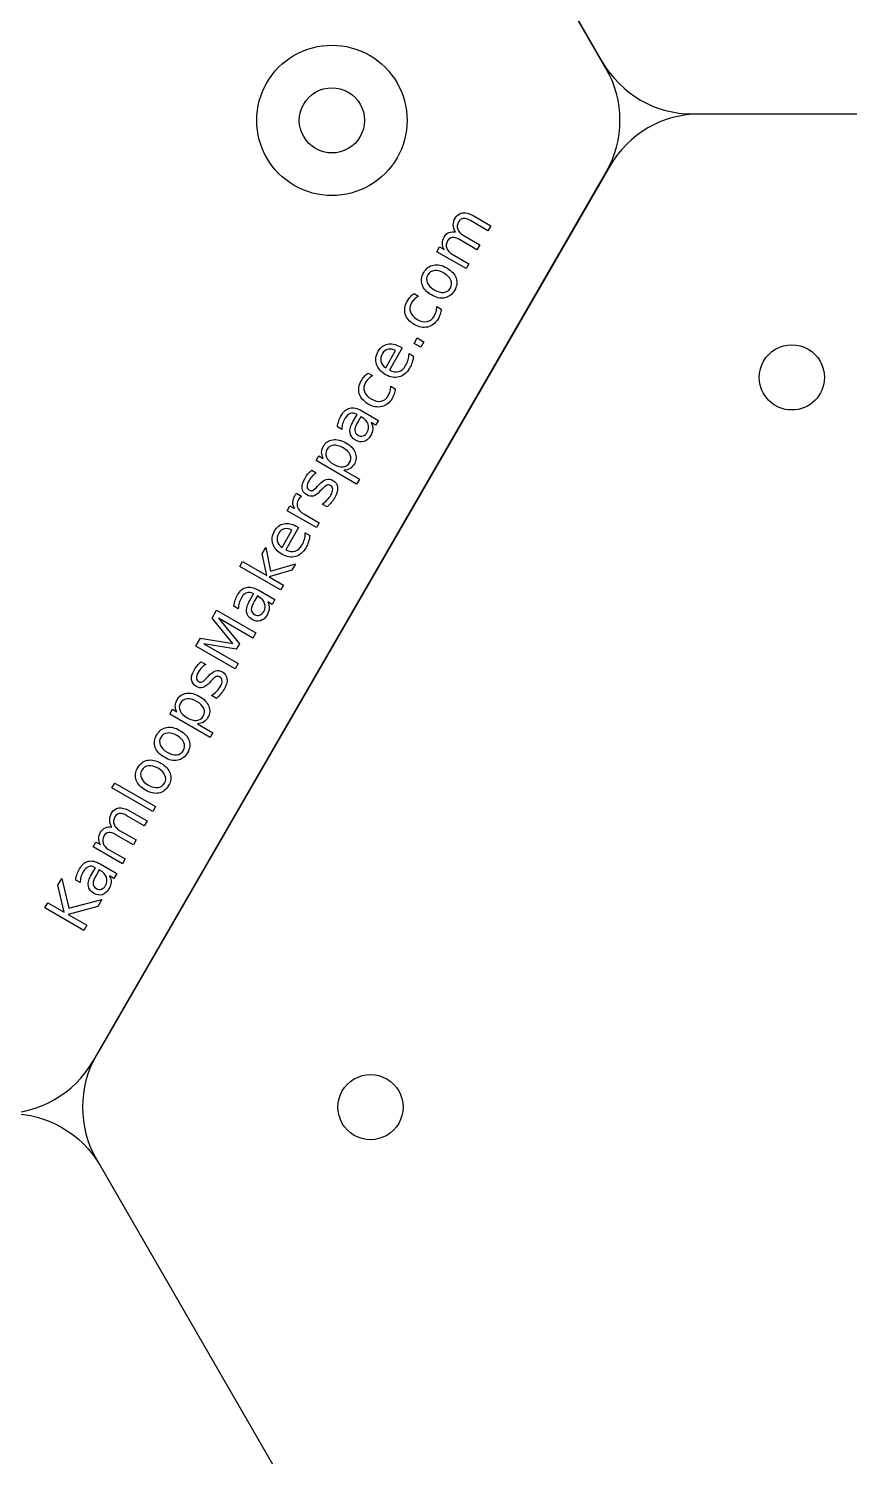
# Model space of a CAD drawing. Extents: x 5 to 967, y 5 to 440.
# Drawn here: x 819.6 to 851.1, y 247.8 to 302.6 of the extents above; entities that cross this region are included whole.
import ezdxf

# ---------------------------------------------------------------- set-up
doc = ezdxf.new("R2010")
doc.units = 0
doc.layers.get('0').update_dxf_attribs({"linetype": 'CONTINUOUS'})

msp = doc.modelspace()

# ---------------------------------------------------------------- linework, layer by layer
at = {"color": 7}
for p, q in [((821.969094, 335.436554), (841.659693, 301.331439)), ((845.123793, 299.331439), (884.504991, 299.331439)), ((857.096873, 299.330617), (845.406273, 299.330617)), ((830.035768, 299.08665), (830.035768, 299.08665)), ((822.110464, 262.981532), (841.801063, 297.08665)), ((841.942173, 297.330617), (822.251574, 263.225497)), ((847.681873, 289.224097), (847.681873, 289.224097)), ((831.516864, 261.225499), (831.516864, 261.225499)), ((822.251574, 259.225498), (841.942173, 225.120382)), ((822.391944, 258.981939), (842.082543, 224.876819))]:
    msp.add_line(p, q, dxfattribs=at)
at = {"color": 5}
msp.add_line((828.401152, 299.08665), (828.401152, 299.08665), dxfattribs=at)
at = {"color": 3}
for p, q in [((836.700142, 295.431931), (837.37944, 295.039738)), ((836.031413, 294.805078), (836.031417, 294.805098)), ((837.272109, 294.853834), (836.598839, 295.242547)), ((837.37944, 295.039738), (837.272109, 294.853834)), ((835.30539, 294.046526), (835.412721, 294.232429)), ((835.412721, 294.232429), (835.58757, 294.13148)), ((836.851483, 294.125289), (836.178213, 294.514002)), ((836.322724, 294.67844), (836.958815, 294.311193)), ((836.958815, 294.311193), (836.851483, 294.125289)), ((836.430854, 293.396738), (835.30539, 294.046526)), ((835.902095, 293.949889), (836.538186, 293.582642)), ((834.807745, 293.24725), (834.807745, 293.24725)), ((834.96451, 293.156742), (834.96451, 293.156742)), ((836.538186, 293.582642), (836.430854, 293.396738)), ((834.439445, 292.446975), (834.439485, 292.446952)), ((834.439485, 292.446952), (834.612327, 292.347162)), ((835.307713, 291.945681), (835.478541, 291.847053)), ((833.891681, 290.405107), (833.891687, 290.405104)), ((833.891687, 290.405104), (833.982128, 290.352887)), ((834.435697, 290.530479), (834.558115, 290.742513)), ((834.690938, 290.383116), (834.435697, 290.530479)), ((834.558115, 290.742513), (834.813356, 290.59515)), ((834.813356, 290.59515), (834.690938, 290.383116)), ((833.351114, 289.591739), (833.730697, 290.251522)), ((833.982128, 290.352887), (833.491304, 289.502755)), ((834.243578, 290.144322), (834.418427, 290.043373)), ((832.675732, 289.392135), (832.675773, 289.392112)), ((832.675773, 289.392112), (832.848614, 289.292322)), ((833.544, 288.890841), (833.714828, 288.792213)), ((832.103091, 287.541494), (832.252773, 287.80075)), ((832.252773, 287.80075), (832.234655, 287.81121)), ((832.397482, 287.717202), (832.291284, 287.533328)), ((832.438665, 287.693425), (832.397482, 287.717202)), ((832.427832, 287.946209), (833.06995, 287.575482)), ((832.427866, 287.946189), (832.427832, 287.946209)), ((831.665304, 287.228834), (831.494475, 287.327462)), ((832.9632, 287.390585), (832.792372, 287.489213)), ((833.06995, 287.575482), (832.9632, 287.390585)), ((830.67798, 286.031616), (830.785311, 286.21752)), ((832.231521, 285.134679), (830.67798, 286.031616)), ((830.785311, 286.21752), (830.956139, 286.118892)), ((831.71223, 286.521105), (831.71223, 286.521105)), ((830.509822, 285.663781), (830.684671, 285.562832)), ((830.50983, 285.663769), (830.509822, 285.663781)), ((831.741938, 285.665211), (831.741955, 285.665201)), ((831.741955, 285.665201), (832.338853, 285.320582)), ((830.732724, 285.047375), (830.783367, 285.102549)), ((830.880125, 284.9127), (830.827925, 284.85709)), ((832.338853, 285.320582), (832.231521, 285.134679)), ((829.931478, 284.778446), (830.122126, 284.669702)), ((831.099168, 284.257002), (830.908237, 284.367236)), ((829.568729, 284.110271), (829.67606, 284.296175)), ((830.694194, 283.460484), (829.568729, 284.110271)), ((829.67606, 284.296175), (829.850909, 284.195226)), ((830.208642, 283.988689), (830.801525, 283.646387)), ((829.373481, 282.702277), (829.753065, 283.36206)), ((830.004496, 283.463425), (829.513675, 282.613299)), ((829.914049, 283.515645), (829.914055, 283.515642)), ((829.914055, 283.515642), (830.004496, 283.463425)), ((830.265949, 283.254866), (830.440798, 283.153917)), ((830.801525, 283.646387), (830.694194, 283.460484)), ((828.616063, 282.460271), (828.752401, 282.696417)), ((828.752401, 282.696417), (828.934336, 281.795513)), ((827.752089, 281.975645), (827.85942, 282.161549)), ((827.85942, 282.161549), (828.782905, 281.628375)), ((828.782905, 281.628375), (828.616063, 282.460271)), ((829.315685, 281.072903), (827.752089, 281.975645)), ((829.75313, 281.830581), (828.873346, 281.576159)), ((828.934336, 281.795513), (829.892371, 282.071753)), ((829.892371, 282.071753), (829.75313, 281.830581)), ((828.457163, 281.068809), (829.099282, 280.698082)), ((828.457197, 281.068789), (828.457163, 281.068809)), ((828.873346, 281.576159), (829.423016, 281.258807)), ((829.423016, 281.258807), (829.315685, 281.072903)), ((828.132423, 280.664093), (828.282104, 280.92335)), ((828.282104, 280.92335), (828.263986, 280.93381)), ((828.426814, 280.839802), (828.320616, 280.655928)), ((828.467996, 280.816025), (828.426814, 280.839802)), ((828.992531, 280.513184), (828.821703, 280.611812)), ((829.099282, 280.698082), (828.992531, 280.513184)), ((826.687553, 279.985606), (826.862183, 280.288076)), ((827.486303, 279.011288), (826.687553, 279.985606)), ((826.862183, 280.288076), (828.362469, 279.421885)), ((828.248177, 279.223926), (826.930776, 279.984528)), ((826.930776, 279.984528), (827.73641, 279.003551)), ((827.694635, 280.351434), (827.523807, 280.450061)), ((828.362469, 279.421885), (828.248177, 279.223926)), ((826.069675, 278.915411), (826.244306, 279.21788)), ((827.569961, 278.04922), (826.069675, 278.915411)), ((826.244306, 279.21788), (827.486303, 279.011288)), ((827.618638, 278.799564), (826.36627, 279.006776)), ((826.36627, 279.006776), (827.683672, 278.246173)), ((827.73641, 279.003551), (827.618638, 278.799564)), ((826.267635, 278.316097), (826.442483, 278.215148)), ((826.267643, 278.316084), (826.267635, 278.316097)), ((827.683672, 278.246173), (827.569961, 278.04922)), ((826.490536, 277.699691), (826.54118, 277.754865)), ((826.637937, 277.565016), (826.585738, 277.509406)), ((826.096205, 276.793864), (826.096205, 276.793864)), ((826.856977, 276.909312), (826.666047, 277.019546)), ((825.061955, 276.304376), (825.169286, 276.490279)), ((826.615496, 275.407438), (825.061955, 276.304376)), ((825.169286, 276.490279), (825.340114, 276.391652)), ((826.125913, 275.937971), (826.12593, 275.937961)), ((826.12593, 275.937961), (826.722828, 275.593342)), ((826.722828, 275.593342), (826.615496, 275.407438)), ((824.5643, 275.505083), (824.5643, 275.505083)), ((824.721066, 275.414575), (824.721066, 275.414575)), ((823.837932, 274.246976), (823.837932, 274.246976)), ((823.994697, 274.156468), (823.994697, 274.156468)), ((822.845609, 273.477373), (822.952359, 273.66227)), ((824.409205, 272.57463), (822.845609, 273.477373)), ((822.952359, 273.66227), (824.515955, 272.759527)), ((824.088372, 272.018932), (823.415102, 272.407645)), ((823.516406, 272.597029), (824.195704, 272.204836)), ((824.515955, 272.759527), (824.409205, 272.57463)), ((822.847676, 271.970176), (822.84768, 271.970197)), ((823.138988, 271.843538), (823.775078, 271.476291)), ((824.195704, 272.204836), (824.088372, 272.018932)), ((822.121653, 271.211624), (822.228985, 271.397528)), ((823.247118, 270.561837), (822.121653, 271.211624)), ((822.228985, 271.397528), (822.403834, 271.296579)), ((823.667747, 271.290387), (822.994477, 271.6791)), ((823.775078, 271.476291), (823.667747, 271.290387)), ((822.718359, 271.114987), (823.354449, 270.74774)), ((823.354449, 270.74774), (823.247118, 270.561837)), ((822.063866, 270.153044), (822.213547, 270.412301)), ((822.213547, 270.412301), (822.195429, 270.422761)), ((822.358257, 270.328753), (822.252059, 270.144879)), ((822.39944, 270.304976), (822.358257, 270.328753)), ((822.388606, 270.55776), (823.030725, 270.187033)), ((822.388641, 270.55774), (822.388606, 270.55776)), ((822.923974, 270.002136), (822.753146, 270.100763)), ((823.030725, 270.187033), (822.923974, 270.002136)), ((820.773901, 269.742861), (820.924745, 270.004131)), ((821.019266, 268.703506), (820.773901, 269.742861)), ((820.924745, 270.004131), (821.194236, 268.855719)), ((821.626078, 269.840385), (821.45525, 269.939013)), ((820.267994, 268.866605), (820.385188, 269.069591)), ((820.385188, 269.069591), (821.019266, 268.703506)), ((821.194236, 268.855719), (822.455778, 269.191196)), ((822.455778, 269.191196), (822.301454, 268.923899)), ((821.76828, 268.000414), (820.267994, 268.866605)), ((822.301454, 268.923899), (821.162963, 268.620543)), ((821.162963, 268.620543), (821.885474, 268.203401)), ((821.885474, 268.203401), (821.76828, 268.000414))]:
    msp.add_line(p, q, dxfattribs=at)
at = {"color": 7}
for points in [[(841.801063, 301.08665), (841.801063, 301.08665), (822.110464, 335.191768), (822.110464, 335.191768)], [(841.659693, 301.331439), (842.374224, 300.093835), (843.694731, 299.331439), (845.123793, 299.331439)], [(841.801063, 297.08665), (842.515594, 298.324254), (842.515594, 299.849046), (841.801063, 301.08665)], [(830.660768, 300.169182), (831.047519, 300.392473), (831.524016, 300.392473), (831.910768, 300.169182)], [(830.035768, 299.08665), (830.035768, 299.533232), (830.274016, 299.945891), (830.660768, 300.169182)], [(831.910768, 300.169182), (832.297519, 299.945891), (832.535768, 299.533232), (832.535768, 299.08665)], [(845.406273, 299.330617), (843.977211, 299.330616), (842.656704, 298.568221), (841.942173, 297.330617)], [(830.660768, 298.004118), (830.274016, 298.227409), (830.035768, 298.640068), (830.035768, 299.08665)], [(832.535768, 299.08665), (832.535768, 298.640068), (832.297519, 298.227409), (831.910768, 298.004118)], [(831.910768, 298.004118), (831.524016, 297.780827), (831.047519, 297.780827), (830.660768, 298.004118)], [(848.306873, 290.306629), (848.693624, 290.52992), (849.170122, 290.52992), (849.556873, 290.306629)], [(847.681873, 289.224097), (847.681873, 289.670679), (847.920122, 290.083338), (848.306873, 290.306629)], [(849.556873, 290.306629), (849.943624, 290.083338), (850.181873, 289.670679), (850.181873, 289.224097)], [(848.931873, 287.974098), (848.241517, 287.974098), (847.681873, 288.533742), (847.681873, 289.224097)], [(850.181873, 289.224097), (850.181873, 288.533742), (849.622229, 287.974098), (848.931873, 287.974098)], [(818.646364, 260.981532), (820.075426, 260.981532), (821.395933, 261.743928), (822.110464, 262.981532)], [(822.251574, 263.225497), (821.537043, 261.987893), (821.537043, 260.463102), (822.251574, 259.225498)], [(832.141864, 262.30803), (832.528615, 262.531321), (833.005112, 262.531321), (833.391864, 262.30803)], [(831.516864, 261.225499), (831.516864, 261.672081), (831.755112, 262.084739), (832.141864, 262.30803)], [(833.391864, 262.30803), (833.778615, 262.084739), (834.016864, 261.672081), (834.016864, 261.225499)], [(818.927844, 260.981939), (820.356906, 260.981938), (821.677413, 260.219542), (822.391944, 258.981939)], [(832.141864, 260.142967), (831.755112, 260.366258), (831.516864, 260.778917), (831.516864, 261.225499)], [(834.016864, 261.225499), (834.016864, 260.778917), (833.778615, 260.366258), (833.391864, 260.142967)], [(833.391864, 260.142967), (833.005112, 259.919676), (832.528615, 259.919676), (832.141864, 260.142967)]]:
    msp.add_open_spline(points, degree=3, dxfattribs=at)
at = {"color": 5}
for points in [[(829.84346, 301.5848), (830.735963, 302.100087), (831.835572, 302.100087), (832.728075, 301.5848)], [(828.401152, 299.08665), (828.401152, 300.117224), (828.950957, 301.069513), (829.84346, 301.5848)], [(832.728075, 301.5848), (833.620578, 301.069513), (834.170383, 300.117224), (834.170383, 299.08665)], [(829.84346, 296.5885), (828.950957, 297.103787), (828.401152, 298.056076), (828.401152, 299.08665)], [(834.170383, 299.08665), (834.170383, 298.056076), (833.620578, 297.103787), (832.728075, 296.5885)], [(832.728075, 296.5885), (831.835572, 296.073213), (830.735963, 296.073213), (829.84346, 296.5885)]]:
    msp.add_open_spline(points, degree=3, dxfattribs=at)
at = {"color": 3}
for points in [[(835.943249, 295.077078), (835.940854, 295.164211), (835.964796, 295.25132), (836.015075, 295.338406)], [(836.015075, 295.338406), (836.082761, 295.455643), (836.176177, 295.522296), (836.29532, 295.538364)], [(836.325597, 295.323919), (836.251294, 295.315895), (836.191518, 295.272697), (836.146269, 295.194323)], [(836.29532, 295.538364), (836.413799, 295.554821), (836.54874, 295.519343), (836.700142, 295.431931)], [(836.598839, 295.242547), (836.490981, 295.304818), (836.399901, 295.331942), (836.325597, 295.323919)], [(835.594452, 294.609852), (835.641638, 294.691582), (835.702437, 294.748927), (835.776848, 294.781889)], [(835.776848, 294.781889), (835.851647, 294.815523), (835.936502, 294.823252), (836.031413, 294.805078)], [(836.031417, 294.805098), (835.975034, 294.899285), (835.945644, 294.989944), (835.943249, 295.077078)], [(836.146269, 295.194323), (836.09096, 295.098525), (836.079075, 295.004454), (836.110616, 294.912109)], [(836.110616, 294.912109), (836.142154, 294.819761), (836.212857, 294.741871), (836.322724, 294.67844)], [(835.58757, 294.13148), (835.542936, 294.213525), (835.521223, 294.2935), (835.522431, 294.371405)], [(835.522431, 294.371405), (835.523644, 294.449308), (835.54765, 294.52879), (835.594452, 294.609852)], [(835.724481, 294.463765), (835.669944, 294.369305), (835.658782, 294.275709), (835.690994, 294.182977)], [(835.904972, 294.595374), (835.830668, 294.58735), (835.770505, 294.543481), (835.724481, 294.463765)], [(836.178213, 294.514002), (836.069684, 294.576661), (835.978604, 294.603785), (835.904972, 294.595374)], [(835.690994, 294.182977), (835.722532, 294.090629), (835.792899, 294.012933), (835.902095, 293.949889)], [(834.745208, 292.7769), (834.693687, 292.929018), (834.714533, 293.085801), (834.807745, 293.24725)], [(834.807745, 293.24725), (834.900573, 293.408032), (835.025736, 293.504143), (835.183235, 293.535584)], [(834.96451, 293.156742), (834.907269, 293.057597), (834.900871, 292.956784), (834.945319, 292.854304)], [(835.217262, 293.323), (835.105618, 293.31064), (835.021367, 293.25522), (834.96451, 293.156742)], [(835.183235, 293.535584), (835.34073, 293.567027), (835.511926, 293.529373), (835.696823, 293.422622)], [(835.58369, 293.22667), (835.450379, 293.303638), (835.328236, 293.335747), (835.217262, 293.323)], [(835.85134, 292.956915), (835.806893, 293.059395), (835.717676, 293.149313), (835.58369, 293.22667)], [(835.696823, 293.422622), (835.881053, 293.316257), (835.999262, 293.186823), (836.051451, 293.034319)], [(835.100411, 292.389606), (834.915514, 292.496357), (834.797113, 292.625454), (834.745208, 292.7769)], [(834.945319, 292.854304), (834.989095, 292.752211), (835.07831, 292.662294), (835.212963, 292.584552)], [(835.212963, 292.584552), (835.34762, 292.506807), (835.470242, 292.473974), (835.580828, 292.48605)], [(835.580828, 292.48605), (835.691131, 292.499185), (835.775097, 292.555661), (835.832726, 292.655478)], [(835.989485, 292.564972), (835.896273, 292.403524), (835.770919, 292.307078), (835.613424, 292.275635)], [(835.832726, 292.655478), (835.889583, 292.753956), (835.895787, 292.854435), (835.85134, 292.956915)], [(836.051451, 293.034319), (836.102968, 292.882203), (836.082313, 292.725754), (835.989485, 292.564972)], [(834.099862, 291.656908), (834.053088, 291.818791), (834.080369, 291.987491), (834.181705, 292.163009)], [(834.181705, 292.163009), (834.214581, 292.219952), (834.252704, 292.272081), (834.296075, 292.319395)], [(834.34317, 292.080509), (834.273935, 291.960591), (834.258357, 291.845426), (834.296435, 291.735013)], [(834.296075, 292.319395), (834.338792, 292.367083), (834.386582, 292.409609), (834.439445, 292.446975)], [(834.456924, 292.226529), (834.412029, 292.182773), (834.374111, 292.1341), (834.34317, 292.080509)], [(834.612327, 292.347162), (834.553361, 292.311535), (834.50156, 292.271324), (834.456924, 292.226529)], [(835.613424, 292.275635), (835.455645, 292.245251), (835.284641, 292.283241), (835.100411, 292.389606)], [(834.445941, 291.256124), (834.262386, 291.362099), (834.147026, 291.495694), (834.099862, 291.656908)], [(834.296435, 291.735013), (834.333845, 291.624985), (834.421217, 291.530326), (834.55855, 291.451036)], [(834.936546, 291.365444), (835.050538, 291.38806), (835.142151, 291.459327), (835.211385, 291.579244)], [(835.356484, 291.468675), (835.258629, 291.299185), (835.127628, 291.195279), (834.963481, 291.156955)], [(835.211385, 291.579244), (835.242326, 291.632835), (835.265846, 291.689822), (835.281944, 291.750204)], [(835.281944, 291.750204), (835.297775, 291.811629), (835.306364, 291.876788), (835.307713, 291.945681)], [(835.439954, 291.654958), (835.420278, 291.593073), (835.392455, 291.530979), (835.356484, 291.468675)], [(835.478541, 291.847053), (835.472877, 291.781542), (835.460014, 291.71751), (835.439954, 291.654958)], [(834.963481, 291.156955), (834.799333, 291.118637), (834.626819, 291.151694), (834.445941, 291.256124)], [(834.55855, 291.451036), (834.695884, 291.371747), (834.821882, 291.343216), (834.936546, 291.365444)], [(833.064337, 290.227592), (833.151749, 290.378994), (833.269694, 290.470338), (833.418172, 290.501624)], [(833.418172, 290.501624), (833.566364, 290.533974), (833.724201, 290.501802), (833.891681, 290.405107)], [(832.994481, 289.730644), (832.943584, 289.893124), (832.966869, 290.058773), (833.064337, 290.227592)], [(833.22229, 290.139074), (833.162726, 290.035906), (833.1441, 289.936348), (833.166412, 289.8404)], [(833.166412, 289.8404), (833.189111, 289.745113), (833.250679, 289.662226), (833.351114, 289.591739)], [(833.439201, 290.305924), (833.347195, 290.285799), (833.274891, 290.230183), (833.22229, 290.139074)], [(833.730697, 290.251522), (833.628653, 290.308392), (833.531488, 290.326526), (833.439201, 290.305924)], [(834.114269, 289.679023), (834.155268, 289.750035), (834.186208, 289.823727), (834.207091, 289.9001)], [(834.207091, 289.9001), (834.22836, 289.977144), (834.240523, 290.058551), (834.243578, 290.144322)], [(834.418427, 290.043373), (834.408281, 289.960801), (834.390463, 289.880427), (834.364971, 289.802252)], [(832.532362, 289.264555), (832.575082, 289.312246), (832.622872, 289.354773), (832.675732, 289.392135)], [(832.848614, 289.292322), (832.789648, 289.256695), (832.737847, 289.216484), (832.693211, 289.171689)], [(833.346744, 289.328974), (833.162518, 289.435337), (833.045097, 289.569227), (832.994481, 289.730644)], [(833.861312, 289.240901), (833.696469, 289.196731), (833.524946, 289.226089), (833.346744, 289.328974)], [(833.491304, 289.502755), (833.623237, 289.437321), (833.742422, 289.419424), (833.848859, 289.449065)], [(833.848859, 289.449065), (833.95502, 289.479777), (834.04349, 289.556429), (834.114269, 289.679023)], [(834.26464, 289.577466), (834.160985, 289.39793), (834.026542, 289.285741), (833.861312, 289.240901)], [(834.364971, 289.802252), (834.33947, 289.724078), (834.306026, 289.649149), (834.26464, 289.577466)], [(832.336152, 288.602074), (832.289379, 288.763957), (832.31666, 288.932657), (832.417995, 289.108175)], [(832.417995, 289.108175), (832.450871, 289.165118), (832.488994, 289.217244), (832.532362, 289.264555)], [(832.579457, 289.025669), (832.510225, 288.905755), (832.494648, 288.790592), (832.532725, 288.680179)], [(832.693211, 289.171689), (832.648318, 289.127937), (832.6104, 289.079264), (832.579457, 289.025669)], [(833.518231, 288.695364), (833.534062, 288.756789), (833.542652, 288.821948), (833.544, 288.890841)], [(833.714828, 288.792213), (833.709166, 288.726706), (833.696304, 288.662674), (833.676241, 288.600118)], [(832.682232, 288.20129), (832.498677, 288.307265), (832.383317, 288.44086), (832.336152, 288.602074)], [(832.532725, 288.680179), (832.570135, 288.57015), (832.657507, 288.475492), (832.794841, 288.396202)], [(833.199772, 288.102121), (833.035624, 288.063803), (832.86311, 288.096859), (832.682232, 288.20129)], [(832.794841, 288.396202), (832.932175, 288.316912), (833.058173, 288.288382), (833.172836, 288.31061)], [(833.172836, 288.31061), (833.286829, 288.333226), (833.378441, 288.404491), (833.447673, 288.524404)], [(833.592772, 288.413835), (833.494917, 288.244345), (833.363917, 288.140441), (833.199772, 288.102121)], [(833.447673, 288.524404), (833.478616, 288.577999), (833.502135, 288.634986), (833.518231, 288.695364)], [(833.676241, 288.600118), (833.656566, 288.538233), (833.628743, 288.476139), (833.592772, 288.413835)], [(831.549907, 287.55807), (831.573268, 287.629438), (831.602354, 287.695269), (831.637164, 287.755563)], [(831.637164, 287.755563), (831.731152, 287.918354), (831.843558, 288.015575), (831.974383, 288.047226)], [(831.782864, 287.645982), (831.745733, 287.58167), (831.717277, 287.514583), (831.697496, 287.444722)], [(831.988964, 287.840517), (831.909968, 287.811986), (831.841268, 287.747141), (831.782864, 287.645982)], [(831.974383, 288.047226), (832.105206, 288.078884), (832.256367, 288.045204), (832.427866, 287.946189)], [(832.234655, 287.81121), (832.149574, 287.860332), (832.067677, 287.870101), (831.988964, 287.840517)], [(832.675117, 287.432303), (832.638067, 287.536765), (832.55925, 287.623806), (832.438665, 287.693425)], [(831.494475, 287.327462), (831.507428, 287.410202), (831.525905, 287.487072), (831.549907, 287.55807)], [(831.697496, 287.444722), (831.677715, 287.374861), (831.666984, 287.302898), (831.665304, 287.228834)], [(831.980255, 287.105949), (831.965064, 287.22816), (832.006009, 287.373342), (832.103091, 287.541494)], [(832.193542, 286.813989), (832.066926, 286.887091), (831.99583, 286.984411), (831.980255, 287.105949)], [(832.291284, 287.533328), (832.205032, 287.383935), (832.162357, 287.270569), (832.16326, 287.193229)], [(832.16326, 287.193229), (832.164162, 287.11589), (832.205813, 287.053433), (832.288213, 287.00586)], [(832.482106, 286.979671), (832.545438, 287.001166), (832.59857, 287.049093), (832.641502, 287.123452)], [(832.641502, 287.123452), (832.700678, 287.225949), (832.711883, 287.328899), (832.675117, 287.432303)], [(832.853018, 287.243844), (832.848833, 287.162299), (832.820439, 287.07597), (832.767836, 286.984858)], [(832.792372, 287.489213), (832.836337, 287.407559), (832.856553, 287.325769), (832.853018, 287.243844)], [(830.892119, 286.351469), (830.893719, 286.430043), (830.918306, 286.51053), (830.965879, 286.59293)], [(830.965879, 286.59293), (831.044784, 286.729596), (831.16306, 286.809138), (831.320707, 286.831556)], [(831.343942, 286.621185), (831.23413, 286.610451), (831.150989, 286.556178), (831.094517, 286.458367)], [(831.320707, 286.831556), (831.478745, 286.854649), (831.646191, 286.815141), (831.823048, 286.713033)], [(831.71223, 286.521105), (831.576239, 286.599619), (831.453476, 286.63298), (831.343942, 286.621185)], [(831.823048, 286.713033), (831.999908, 286.610923), (832.117847, 286.485662), (832.176867, 286.337252)], [(832.512403, 286.765222), (832.408358, 286.735074), (832.30207, 286.75133), (832.193542, 286.813989)], [(832.288213, 287.00586), (832.353864, 286.967956), (832.418495, 286.959227), (832.482106, 286.979671)], [(832.767836, 286.984858), (832.701311, 286.869634), (832.616167, 286.796422), (832.512403, 286.765222)], [(830.956139, 286.118892), (830.911579, 286.196426), (830.890239, 286.273952), (830.892119, 286.351469)], [(831.094517, 286.458367), (831.038048, 286.360559), (831.032425, 286.261087), (831.077647, 286.159949)], [(831.077647, 286.159949), (831.122587, 286.059863), (831.213053, 285.970563), (831.349044, 285.892049)], [(831.984053, 286.251617), (831.938833, 286.352758), (831.848225, 286.442588), (831.71223, 286.521105)], [(831.966754, 285.954781), (832.023225, 286.052592), (832.028991, 286.151537), (831.984053, 286.251617)], [(832.176867, 286.337252), (832.236273, 286.189518), (832.226524, 286.047318), (832.147619, 285.910652)], [(830.241849, 285.338819), (830.281302, 285.407154), (830.323456, 285.468567), (830.368311, 285.523057)], [(830.368311, 285.523057), (830.413169, 285.57755), (830.460342, 285.624454), (830.50983, 285.663769)], [(830.530392, 285.434848), (830.484483, 285.386325), (830.444122, 285.331916), (830.409312, 285.271622)], [(830.684671, 285.562832), (830.627697, 285.52605), (830.57627, 285.483389), (830.530392, 285.434848)], [(831.349044, 285.892049), (831.48504, 285.813532), (831.607944, 285.779642), (831.717758, 285.790381)], [(831.717758, 285.790381), (831.827286, 285.802173), (831.910285, 285.856974), (831.966754, 285.954781)], [(831.976366, 285.725479), (831.909507, 285.685477), (831.831364, 285.665388), (831.741938, 285.665211)], [(832.147619, 285.910652), (832.100046, 285.828252), (832.042961, 285.766527), (831.976366, 285.725479)], [(830.143776, 284.969372), (830.129483, 285.077669), (830.162174, 285.200818), (830.241849, 285.338819)], [(830.323991, 284.715264), (830.218143, 284.776376), (830.158071, 284.861078), (830.143776, 284.969372)], [(830.409312, 285.271622), (830.356323, 285.179842), (830.330557, 285.102715), (830.332014, 285.04024)], [(830.332014, 285.04024), (830.333859, 284.978436), (830.362913, 284.931292), (830.419177, 284.898808)], [(830.419177, 284.898808), (830.462051, 284.874055), (830.505359, 284.870934), (830.549099, 284.889445)], [(830.549099, 284.889445), (830.592169, 284.908343), (830.653377, 284.960986), (830.732724, 285.047375)], [(830.783367, 285.102549), (830.88732, 285.217601), (830.980943, 285.287705), (831.064237, 285.312859)], [(831.08572, 285.090102), (831.039589, 285.072102), (830.971058, 285.012968), (830.880125, 284.9127)], [(831.064237, 285.312859), (831.147252, 285.33907), (831.234649, 285.325682), (831.326428, 285.272693)], [(831.230867, 285.074633), (831.180623, 285.103641), (831.132241, 285.108797), (831.08572, 285.090102)], [(831.316871, 284.931193), (831.313805, 284.995487), (831.285137, 285.0433), (831.230867, 285.074633)], [(831.245067, 284.704677), (831.295349, 284.791767), (831.319283, 284.867272), (831.316871, 284.931193)], [(831.326428, 285.272693), (831.430938, 285.212354), (831.489693, 285.123051), (831.502693, 285.004783)], [(831.502693, 285.004783), (831.516081, 284.887187), (831.481004, 284.756039), (831.397461, 284.611339)], [(829.850909, 284.195226), (829.805007, 284.273534), (829.783629, 284.353314), (829.786774, 284.434564)], [(829.786774, 284.434564), (829.789231, 284.516217), (829.81618, 284.601593), (829.867622, 284.690692)], [(829.867622, 284.690692), (829.874972, 284.703422), (829.884055, 284.716942), (829.894872, 284.731249)], [(829.894872, 284.731249), (829.904922, 284.746), (829.917124, 284.761732), (829.931478, 284.778446)], [(830.001116, 284.541268), (829.94078, 284.436762), (829.928534, 284.336645), (829.964378, 284.240916)], [(830.056562, 284.616448), (830.036616, 284.595804), (830.018134, 284.570744), (830.001116, 284.541268)], [(830.122126, 284.669702), (830.098086, 284.655871), (830.076231, 284.638119), (830.056562, 284.616448)], [(830.574085, 284.672702), (830.494445, 284.650795), (830.411081, 284.664983), (830.323991, 284.715264)], [(830.827925, 284.85709), (830.737667, 284.756459), (830.653053, 284.694996), (830.574085, 284.672702)], [(830.908237, 284.367236), (830.983196, 284.415066), (831.048865, 284.466921), (831.105243, 284.522801)], [(831.270329, 284.432849), (831.221422, 284.374441), (831.164368, 284.315825), (831.099168, 284.257002)], [(831.105243, 284.522801), (831.160943, 284.579072), (831.207551, 284.639697), (831.245067, 284.704677)], [(831.397461, 284.611339), (831.36265, 284.551045), (831.320273, 284.491549), (831.270329, 284.432849)], [(829.964378, 284.240916), (829.999937, 284.146252), (830.081359, 284.062176), (830.208642, 283.988689)], [(829.016849, 282.841182), (828.965951, 283.003662), (828.989237, 283.169311), (829.086704, 283.33813)], [(829.086704, 283.33813), (829.174117, 283.489532), (829.292063, 283.580878), (829.440543, 283.612168)], [(829.24466, 283.249618), (829.185096, 283.14645), (829.166469, 283.04689), (829.188779, 282.950938)], [(829.461572, 283.416468), (829.369566, 283.396343), (829.297262, 283.340726), (829.24466, 283.249618)], [(829.440543, 283.612168), (829.588733, 283.644514), (829.746568, 283.61234), (829.914049, 283.515645)], [(829.753065, 283.36206), (829.651021, 283.41893), (829.553856, 283.437066), (829.461572, 283.416468)], [(830.229461, 283.010644), (830.250729, 283.087684), (830.262891, 283.169091), (830.265949, 283.254866)], [(829.369112, 282.439512), (829.184886, 282.545875), (829.067465, 282.679765), (829.016849, 282.841182)], [(829.188779, 282.950938), (829.211481, 282.855655), (829.273048, 282.772768), (829.373481, 282.702277)], [(829.871227, 282.559604), (829.977387, 282.590315), (830.065858, 282.666969), (830.13664, 282.789567)], [(830.13664, 282.789567), (830.177636, 282.860575), (830.208577, 282.934267), (830.229461, 283.010644)], [(830.387339, 282.91279), (830.361837, 282.834616), (830.328395, 282.759689), (830.287011, 282.68801)], [(830.440798, 283.153917), (830.430652, 283.071345), (830.412832, 282.990969), (830.387339, 282.91279)], [(829.883679, 282.351439), (829.718836, 282.307269), (829.547314, 282.336627), (829.369112, 282.439512)], [(829.513675, 282.613299), (829.645608, 282.547865), (829.764791, 282.529966), (829.871227, 282.559604)], [(830.287011, 282.68801), (830.183353, 282.50847), (830.048909, 282.396279), (829.883679, 282.351439)], [(827.666495, 280.878163), (827.760481, 281.04095), (827.872887, 281.138171), (828.003714, 281.169826)], [(828.003714, 281.169826), (828.134537, 281.201483), (828.285698, 281.167804), (828.457197, 281.068789)], [(827.523807, 280.450061), (827.536757, 280.532798), (827.555234, 280.609668), (827.579238, 280.68067)], [(827.579238, 280.68067), (827.602599, 280.752038), (827.631685, 280.817869), (827.666495, 280.878163)], [(827.726827, 280.567321), (827.707044, 280.497456), (827.696313, 280.425494), (827.694635, 280.351434)], [(827.812195, 280.768582), (827.775064, 280.704269), (827.746608, 280.637182), (827.726827, 280.567321)], [(828.018295, 280.963117), (827.939299, 280.934586), (827.870599, 280.869741), (827.812195, 280.768582)], [(828.009586, 280.228549), (827.994395, 280.35076), (828.03534, 280.495942), (828.132423, 280.664093)], [(828.263986, 280.93381), (828.178906, 280.982931), (828.097009, 280.9927), (828.018295, 280.963117)], [(828.320616, 280.655928), (828.234363, 280.506534), (828.191688, 280.393168), (828.192591, 280.315829)], [(828.704448, 280.554902), (828.667398, 280.659365), (828.588581, 280.746405), (828.467996, 280.816025)], [(828.670833, 280.246052), (828.730009, 280.348549), (828.741214, 280.451499), (828.704448, 280.554902)], [(828.821703, 280.611812), (828.865666, 280.530154), (828.885882, 280.448365), (828.882349, 280.366444)], [(828.222873, 279.936588), (828.096257, 280.00969), (828.025161, 280.10701), (828.009586, 280.228549)], [(828.192591, 280.315829), (828.193493, 280.23849), (828.235144, 280.176033), (828.317544, 280.128459)], [(828.317544, 280.128459), (828.383195, 280.090556), (828.447825, 280.081824), (828.511434, 280.102265)], [(828.511434, 280.102265), (828.574766, 280.12376), (828.627899, 280.171689), (828.670833, 280.246052)], [(828.797167, 280.107458), (828.730642, 279.992234), (828.645497, 279.91902), (828.541731, 279.887816)], [(828.882349, 280.366444), (828.878162, 280.284895), (828.849768, 280.198566), (828.797167, 280.107458)], [(828.541731, 279.887816), (828.437688, 279.857672), (828.331402, 279.873929), (828.222873, 279.936588)], [(826.126124, 278.175372), (826.170981, 278.229866), (826.218154, 278.27677), (826.267643, 278.316084)], [(825.901588, 277.621688), (825.887296, 277.729985), (825.919987, 277.853134), (825.999661, 277.991135)], [(825.999661, 277.991135), (826.039112, 278.059466), (826.081267, 278.120879), (826.126124, 278.175372)], [(826.167124, 277.923938), (826.114135, 277.832158), (826.08837, 277.755031), (826.089827, 277.692556)], [(826.288205, 278.087164), (826.242295, 278.03864), (826.201935, 277.984232), (826.167124, 277.923938)], [(826.442483, 278.215148), (826.385509, 278.178366), (826.334083, 278.135704), (826.288205, 278.087164)], [(826.54118, 277.754865), (826.645133, 277.869917), (826.738756, 277.940021), (826.82205, 277.965175)], [(826.82205, 277.965175), (826.905064, 277.991386), (826.992461, 277.977997), (827.084241, 277.925009)], [(827.084241, 277.925009), (827.188751, 277.86467), (827.247506, 277.775367), (827.260506, 277.657099)], [(826.081804, 277.36758), (825.975955, 277.428691), (825.915884, 277.513394), (825.901588, 277.621688)], [(826.331898, 277.325018), (826.252258, 277.303111), (826.168893, 277.317299), (826.081804, 277.36758)], [(826.089827, 277.692556), (826.091672, 277.630752), (826.120726, 277.583608), (826.17699, 277.551124)], [(826.17699, 277.551124), (826.219864, 277.526371), (826.263171, 277.52325), (826.306912, 277.54176)], [(826.306912, 277.54176), (826.349982, 277.560659), (826.41119, 277.613302), (826.490536, 277.699691)], [(826.585738, 277.509406), (826.495479, 277.408774), (826.410866, 277.347312), (826.331898, 277.325018)], [(826.843532, 277.742418), (826.79738, 277.724379), (826.728848, 277.665245), (826.637937, 277.565016)], [(826.98868, 277.726948), (826.938436, 277.755957), (826.890054, 277.761113), (826.843532, 277.742418)], [(826.863056, 277.175116), (826.918756, 277.231388), (826.965364, 277.292013), (827.00288, 277.356993)], [(827.074684, 277.583509), (827.071618, 277.647802), (827.04295, 277.695616), (826.98868, 277.726948)], [(827.00288, 277.356993), (827.053161, 277.444083), (827.077096, 277.519588), (827.074684, 277.583509)], [(827.15527, 277.26365), (827.120462, 277.203359), (827.078084, 277.143863), (827.028138, 277.085159)], [(827.260506, 277.657099), (827.273894, 277.539503), (827.238815, 277.408353), (827.15527, 277.26365)], [(825.276094, 276.624228), (825.277694, 276.702802), (825.302281, 276.783289), (825.349854, 276.865689)], [(825.349854, 276.865689), (825.428757, 277.002352), (825.547033, 277.081894), (825.704683, 277.104315)], [(825.478492, 276.731126), (825.422023, 276.633319), (825.4164, 276.533846), (825.461622, 276.432708)], [(825.727917, 276.893944), (825.618105, 276.88321), (825.534964, 276.828937), (825.478492, 276.731126)], [(825.704683, 277.104315), (825.86272, 277.127408), (826.030167, 277.0879), (826.207023, 276.985792)], [(826.096205, 276.793864), (825.960214, 276.872379), (825.837451, 276.905739), (825.727917, 276.893944)], [(826.368028, 276.524376), (826.322808, 276.625518), (826.232201, 276.715347), (826.096205, 276.793864)], [(826.207023, 276.985792), (826.383883, 276.883682), (826.501823, 276.758422), (826.560842, 276.610011)], [(826.666047, 277.019546), (826.741008, 277.06738), (826.806678, 277.119237), (826.863056, 277.175116)], [(827.028138, 277.085159), (826.979233, 277.026755), (826.92218, 276.968139), (826.856977, 276.909312)], [(825.340114, 276.391652), (825.295555, 276.469185), (825.274214, 276.546711), (825.276094, 276.624228)], [(825.461622, 276.432708), (825.506562, 276.332623), (825.597028, 276.243323), (825.733019, 276.164808)], [(825.733019, 276.164808), (825.869015, 276.086291), (825.991919, 276.052401), (826.101733, 276.06314)], [(826.101733, 276.06314), (826.211261, 276.074933), (826.29426, 276.129733), (826.350729, 276.22754)], [(826.350729, 276.22754), (826.4072, 276.325351), (826.412966, 276.424297), (826.368028, 276.524376)], [(826.531595, 276.183411), (826.484021, 276.101011), (826.426936, 276.039287), (826.360341, 275.998238)], [(826.560842, 276.610011), (826.620246, 276.462274), (826.610497, 276.320074), (826.531595, 276.183411)], [(824.5643, 275.505083), (824.657128, 275.665865), (824.782291, 275.761976), (824.93979, 275.793417)], [(824.973818, 275.580833), (824.862173, 275.568472), (824.777922, 275.513053), (824.721066, 275.414575)], [(824.93979, 275.793417), (825.097285, 275.824859), (825.268481, 275.787206), (825.453378, 275.680455)], [(825.340245, 275.484503), (825.206934, 275.56147), (825.084792, 275.59358), (824.973818, 275.580833)], [(825.453378, 275.680455), (825.637608, 275.57409), (825.755817, 275.444656), (825.808006, 275.292152)], [(826.360341, 275.998238), (826.293482, 275.958237), (826.215339, 275.938147), (826.125913, 275.937971)], [(824.501763, 275.034732), (824.450242, 275.186851), (824.471088, 275.343634), (824.5643, 275.505083)], [(824.856966, 274.647439), (824.672069, 274.754189), (824.553668, 274.883287), (824.501763, 275.034732)], [(824.721066, 275.414575), (824.663824, 275.315429), (824.657427, 275.214617), (824.701874, 275.112137)], [(824.701874, 275.112137), (824.74565, 275.010044), (824.834865, 274.920127), (824.969518, 274.842385)], [(825.607895, 275.214748), (825.563448, 275.317228), (825.474231, 275.407146), (825.340245, 275.484503)], [(825.589281, 274.91331), (825.646138, 275.011789), (825.652342, 275.112268), (825.607895, 275.214748)], [(825.808006, 275.292152), (825.859523, 275.140036), (825.838868, 274.983587), (825.746041, 274.822805)], [(823.837932, 274.246976), (823.930757, 274.407754), (824.055919, 274.503864), (824.213418, 274.535304)], [(824.213418, 274.535304), (824.370914, 274.566747), (824.54211, 274.529093), (824.727007, 274.422343)], [(825.369979, 274.533468), (825.2122, 274.503083), (825.041196, 274.541074), (824.856966, 274.647439)], [(824.969518, 274.842385), (825.104175, 274.76464), (825.226797, 274.731806), (825.337383, 274.743883)], [(825.337383, 274.743883), (825.447686, 274.757018), (825.531652, 274.813494), (825.589281, 274.91331)], [(825.746041, 274.822805), (825.652828, 274.661356), (825.527474, 274.56491), (825.369979, 274.533468)], [(823.775392, 273.77662), (823.723871, 273.928738), (823.744717, 274.085524), (823.837932, 274.246976)], [(823.994697, 274.156468), (823.937453, 274.057319), (823.931055, 273.956504), (823.975502, 273.854024)], [(824.247449, 274.322726), (824.135805, 274.310366), (824.051554, 274.254946), (823.994697, 274.156468)], [(824.613874, 274.226391), (824.480563, 274.303358), (824.358421, 274.33547), (824.247449, 274.322726)], [(824.881527, 273.956641), (824.837078, 274.059117), (824.74786, 274.149034), (824.613874, 274.226391)], [(824.727007, 274.422343), (824.911237, 274.315977), (825.029446, 274.186543), (825.081634, 274.03404)], [(824.862913, 273.655204), (824.91977, 273.753682), (824.925974, 273.854161), (824.881527, 273.956641)], [(825.081634, 274.03404), (825.133151, 273.881923), (825.112498, 273.725476), (825.019672, 273.564699)], [(824.130595, 273.389327), (823.945698, 273.496077), (823.827297, 273.625175), (823.775392, 273.77662)], [(823.975502, 273.854024), (824.019278, 273.751932), (824.108493, 273.662014), (824.243146, 273.584272)], [(824.643608, 273.275355), (824.485829, 273.244971), (824.314825, 273.282961), (824.130595, 273.389327)], [(824.243146, 273.584272), (824.377804, 273.506528), (824.500425, 273.473694), (824.611012, 273.48577)], [(824.611012, 273.48577), (824.721315, 273.498905), (824.805282, 273.555383), (824.862913, 273.655204)], [(825.019672, 273.564699), (824.926458, 273.403246), (824.801103, 273.306798), (824.643608, 273.275355)], [(822.759513, 272.242176), (822.757117, 272.329309), (822.781059, 272.416419), (822.831338, 272.503505)], [(822.831338, 272.503505), (822.899025, 272.620742), (822.99244, 272.687394), (823.111584, 272.703462)], [(822.962532, 272.359421), (822.907223, 272.263623), (822.895339, 272.169552), (822.92688, 272.077208)], [(823.141861, 272.489017), (823.067558, 272.480994), (823.007782, 272.437795), (822.962532, 272.359421)], [(823.111584, 272.703462), (823.230063, 272.719919), (823.365003, 272.684441), (823.516406, 272.597029)], [(823.415102, 272.407645), (823.307245, 272.469917), (823.216164, 272.497041), (823.141861, 272.489017)], [(822.338695, 271.536504), (822.339907, 271.614407), (822.363914, 271.693889), (822.410715, 271.774951)], [(822.410715, 271.774951), (822.457902, 271.85668), (822.5187, 271.914026), (822.593112, 271.946988)], [(822.721235, 271.760472), (822.646932, 271.752449), (822.586769, 271.708579), (822.540744, 271.628863)], [(822.593112, 271.946988), (822.667911, 271.980621), (822.752766, 271.98835), (822.847676, 271.970176)], [(822.994477, 271.6791), (822.885948, 271.741759), (822.794868, 271.768883), (822.721235, 271.760472)], [(822.84768, 271.970197), (822.791297, 272.064383), (822.761908, 272.155043), (822.759513, 272.242176)], [(822.92688, 272.077208), (822.958418, 271.98486), (823.029121, 271.90697), (823.138988, 271.843538)], [(822.403834, 271.296579), (822.359199, 271.378624), (822.337486, 271.458599), (822.338695, 271.536504)], [(822.540744, 271.628863), (822.486208, 271.534403), (822.475046, 271.440807), (822.507257, 271.348076)], [(822.507257, 271.348076), (822.538796, 271.255728), (822.609163, 271.178032), (822.718359, 271.114987)], [(821.597939, 270.367114), (821.691926, 270.529905), (821.804332, 270.627126), (821.935157, 270.658777)], [(821.935157, 270.658777), (822.06598, 270.690434), (822.217141, 270.656755), (822.388641, 270.55774)], [(821.45525, 269.939013), (821.468202, 270.021753), (821.48668, 270.098622), (821.510681, 270.169621)], [(821.510681, 270.169621), (821.534042, 270.240989), (821.563128, 270.30682), (821.597939, 270.367114)], [(821.743638, 270.257533), (821.706508, 270.19322), (821.678051, 270.126133), (821.65827, 270.056272)], [(821.949738, 270.452068), (821.870742, 270.423537), (821.802042, 270.358692), (821.743638, 270.257533)], [(821.941029, 269.7175), (821.925838, 269.839711), (821.966783, 269.984893), (822.063866, 270.153044)], [(822.195429, 270.422761), (822.110349, 270.471882), (822.028452, 270.481651), (821.949738, 270.452068)], [(822.252059, 270.144879), (822.165807, 269.995486), (822.123132, 269.882119), (822.124034, 269.80478)], [(822.635891, 270.043854), (822.598841, 270.148316), (822.520024, 270.235356), (822.39944, 270.304976)], [(822.753146, 270.100763), (822.797112, 270.019109), (822.817327, 269.93732), (822.813792, 269.855395)], [(821.65827, 270.056272), (821.638489, 269.986411), (821.627758, 269.914449), (821.626078, 269.840385)], [(822.154316, 269.42554), (822.0277, 269.498641), (821.956604, 269.595961), (821.941029, 269.7175)], [(822.124034, 269.80478), (822.124936, 269.727441), (822.166588, 269.664984), (822.248988, 269.61741)], [(822.248988, 269.61741), (822.314639, 269.579507), (822.379269, 269.570777), (822.44288, 269.591222)], [(822.44288, 269.591222), (822.506213, 269.612717), (822.559345, 269.660644), (822.602276, 269.735003)], [(822.72861, 269.596409), (822.662086, 269.481185), (822.576942, 269.407973), (822.473178, 269.376773)], [(822.602276, 269.735003), (822.661453, 269.8375), (822.672658, 269.94045), (822.635891, 270.043854)], [(822.813792, 269.855395), (822.809608, 269.77385), (822.781214, 269.687521), (822.72861, 269.596409)], [(822.473178, 269.376773), (822.369132, 269.346625), (822.262845, 269.36288), (822.154316, 269.42554)]]:
    msp.add_open_spline(points, degree=3, dxfattribs=at)

doc.saveas('drawing.dxf')
